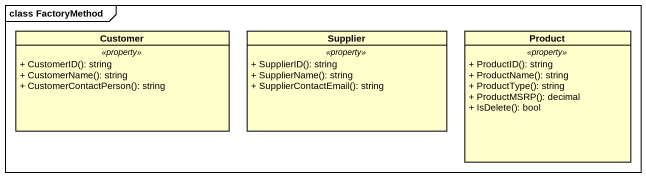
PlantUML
@startuml
mainframe class FactoryMethod
hide circle
hide empty members
skinparam classAttributeIconSize 0
class Customer {
  .. <<property>> ..
  + CustomerID(): string
  + CustomerName(): string
  + CustomerContactPerson(): string
}
class Supplier {
  .. <<property>> ..
  + SupplierID(): string
  + SupplierName(): string
  + SupplierContactEmail(): string
}
class Product {
  .. <<property>> ..
  + ProductID(): string
  + ProductName(): string
  + ProductType(): string
  + ProductMSRP(): decimal
  + IsDelete(): bool
}
@enduml
